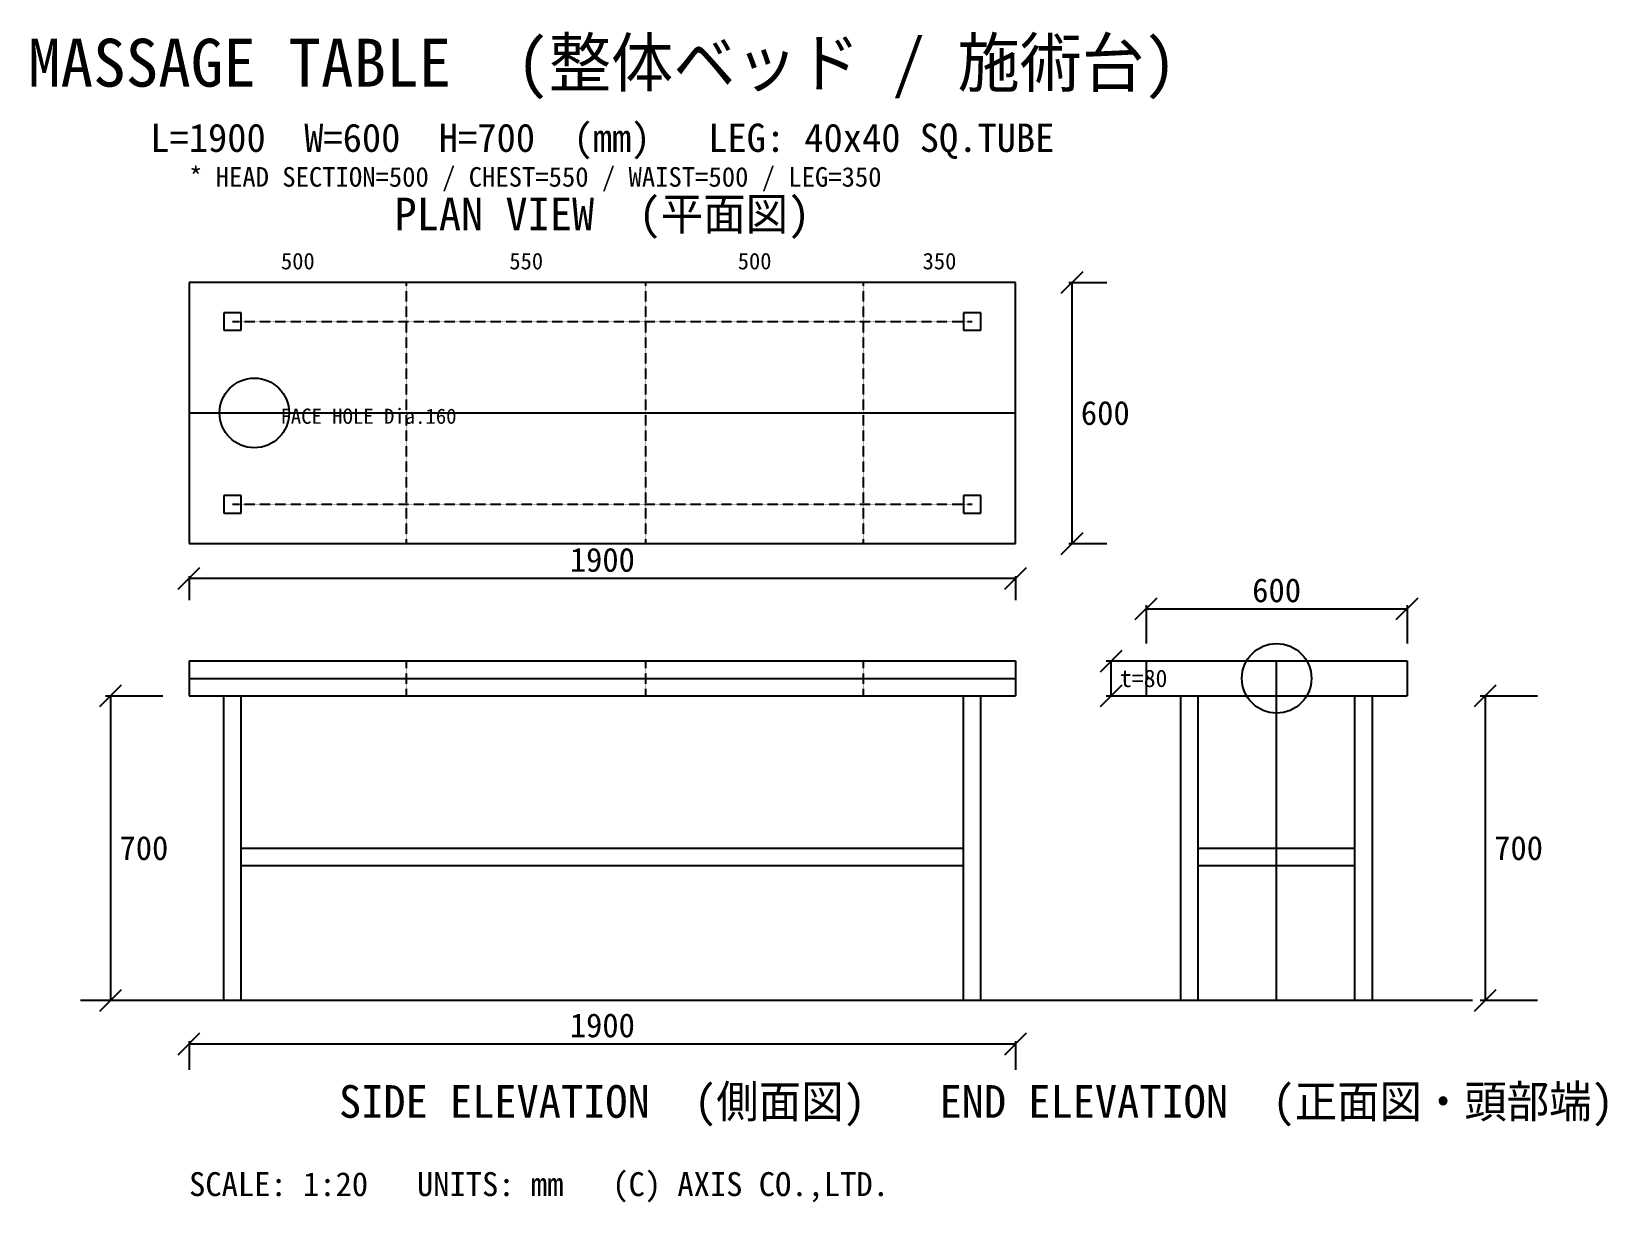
# Model space of a CAD drawing. Header units: millimetres. Extents: x -362 to 3261, y -465 to 2227.
import ezdxf
from ezdxf.enums import TextEntityAlignment as Align

# ---------------------------------------------------------------- set-up
doc = ezdxf.new("R2010")
doc.units = ezdxf.units.MM
doc.linetypes.add('CENTER', pattern=[2, 1.25, -0.25, 0.25, -0.25])
doc.linetypes.add('DASHED', pattern=[0.75, 0.5, -0.25])
for name, color, linetype in [('BODY', 7, 'CONTINUOUS'), ('CENTER', 1, 'CENTER'), ('DIMENSION', 3, 'CONTINUOUS'), ('HIDDEN', 8, 'DASHED'), ('SECTION', 5, 'DASHED'), ('TEXT', 7, 'CONTINUOUS')]:
    doc.layers.add(name, color=color, linetype=linetype)

msp = doc.modelspace()

# ---------------------------------------------------------------- linework, layer by layer
at = {"layer": 'BODY'}
for p, q in [((1900, 1650), (0, 1650)), ((0, 1650), (0, 1050)), ((1900, 1050), (1900, 1650)), ((120, 1580), (80, 1580)), ((80, 1580), (80, 1540)), ((120, 1540), (120, 1580)), ((1820, 1580), (1780, 1580)), ((1780, 1580), (1780, 1540)), ((1820, 1540), (1820, 1580)), ((80, 1540), (120, 1540)), ((1780, 1540), (1820, 1540)), ((120, 1160), (80, 1160)), ((80, 1160), (80, 1120)), ((120, 1120), (120, 1160)), ((1820, 1160), (1780, 1160)), ((1780, 1160), (1780, 1120)), ((1820, 1120), (1820, 1160)), ((80, 1120), (120, 1120)), ((1780, 1120), (1820, 1120)), ((0, 1050), (1900, 1050)), ((0, 780), (1900, 780)), ((0, 780), (0, 700)), ((1900, 780), (1900, 700)), ((2200, 780), (2800, 780)), ((2200, 780), (2200, 700)), ((2800, 780), (2800, 700)), ((0, 700), (1900, 700)), ((80, 0), (80, 700)), ((120, 0), (120, 700)), ((1780, 0), (1780, 700)), ((1820, 0), (1820, 700)), ((2200, 700), (2800, 700)), ((2280, 0), (2280, 700)), ((2320, 0), (2320, 700)), ((2680, 0), (2680, 700)), ((2720, 0), (2720, 700)), ((120, 350), (1780, 350)), ((120, 310), (120, 350)), ((1780, 310), (1780, 350)), ((2320, 350), (2680, 350)), ((2320, 310), (2320, 350)), ((2680, 310), (2680, 350)), ((120, 310), (1780, 310)), ((2320, 310), (2680, 310)), ((-250, 0), (2200, 0)), ((80, 0), (120, 0)), ((1780, 0), (1820, 0)), ((2050, 0), (2950, 0)), ((2280, 0), (2320, 0)), ((2680, 0), (2720, 0))]:
    msp.add_line(p, q, dxfattribs=at)
for centre in [(150, 1350), (2500, 740)]:
    msp.add_circle(centre, 80, dxfattribs=at)
at = {"layer": 'CENTER'}
for p, q in [((0, 1350), (1900, 1350)), ((2500, 0), (2500, 780)), ((0, 740), (1900, 740))]:
    msp.add_line(p, q, dxfattribs=at)
at = {"layer": 'DIMENSION'}
for p, q in [((2005, 1625), (2055, 1675)), ((2022, 1650), (2110, 1650)), ((2030, 1050), (2030, 1650)), ((2005, 1025), (2055, 1075)), ((2022, 1050), (2110, 1050)), ((-25, 945), (25, 995)), ((1875, 945), (1925, 995)), ((0, 975), (0, 920)), ((0, 970), (1900, 970)), ((1900, 975), (1900, 920)), ((2175, 875), (2225, 925)), ((2200, 908), (2200, 820)), ((2775, 875), (2825, 925)), ((2800, 908), (2800, 820)), ((2200, 900), (2800, 900)), ((2095, 755), (2145, 805)), ((2108, 780), (2240, 780)), ((2120, 700), (2120, 780)), ((-205, 675), (-155, 725)), ((2095, 675), (2145, 725)), ((2955, 675), (3005, 725)), ((-192, 700), (-60, 700)), ((-180, 0), (-180, 700)), ((2108, 700), (2240, 700)), ((2968, 700), (3100, 700)), ((2980, 0), (2980, 700)), ((-205, -25), (-155, 25)), ((-192, 0), (-60, 0)), ((2955, -25), (3005, 25)), ((2968, 0), (3100, 0)), ((-25, -125), (25, -75)), ((0, -94), (0, -160)), ((0, -100), (1900, -100)), ((1875, -125), (1925, -75)), ((1900, -94), (1900, -160))]:
    msp.add_line(p, q, dxfattribs=at)
at = {"layer": 'HIDDEN'}
for p, q in [((100, 1560), (1800, 1560)), ((100, 1140), (1800, 1140)), ((70, 780), (230, 780))]:
    msp.add_line(p, q, dxfattribs=at)
at = {"layer": 'SECTION'}
for p, q in [((500, 1050), (500, 1650)), ((1050, 1050), (1050, 1650)), ((1550, 1050), (1550, 1650)), ((500, 700), (500, 780)), ((1050, 700), (1050, 780)), ((1550, 700), (1550, 780))]:
    msp.add_line(p, q, dxfattribs=at)

# ---------------------------------------------------------------- texts
at = {"layer": 'DIMENSION'}
for s, height, p in [('600', 55, (2050, 1322.5)), ('t=80', 40, (2140, 720)), ('700', 55, (-160, 322.5)), ('700', 55, (3000, 322.5))]:
    msp.add_text(s, height=height, dxfattribs=at).set_placement(p)
for s, p in [('1900', (950, 985)), ('600', (2500, 915)), ('1900', (950, -85))]:
    msp.add_text(s, height=55, dxfattribs=at).set_placement(p, align=Align.CENTER)
at = {"layer": 'TEXT'}
for s, height, p in [('MASSAGE TABLE  (整体ベッド / 施術台)', 110, (950, 2100)), ('L=1900  W=600  H=700  (mm)   LEG: 40x40 SQ.TUBE', 65, (950, 1950)), ('PLAN VIEW  (平面図)', 75, (950, 1770)), ('500', 38, (250, 1680)), ('550', 38, (775, 1680)), ('500', 38, (1300, 1680)), ('350', 38, (1725, 1680)), ('SIDE ELEVATION  (側面図)', 75, (950, -270)), ('END ELEVATION  (正面図・頭部端)', 75, (2500, -270))]:
    msp.add_text(s, height=height, dxfattribs=at).set_placement(p, align=Align.CENTER)
for s, height, p in [('* HEAD SECTION=500 / CHEST=550 / WAIST=500 / LEG=350', 45, (0, 1870)), ('FACE HOLE Dia.160', 35, (210, 1325)), ('SCALE: 1:20   UNITS: mm   (C) AXIS CO.,LTD.', 55, (0, -450))]:
    msp.add_text(s, height=height, dxfattribs=at).set_placement(p)

doc.saveas('drawing.dxf')
